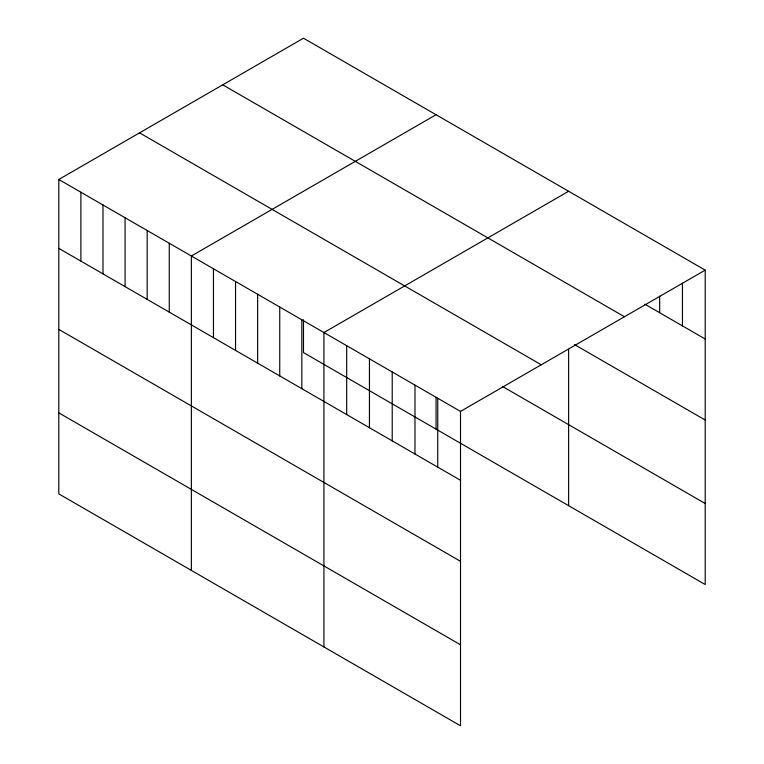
<?xml version="1.0" encoding="UTF-8"?>
<svg xmlns="http://www.w3.org/2000/svg" width="764" height="764" viewBox="0 0 764 764"><rect width="100%" height="100%" fill="white"/><g stroke="black" fill="none" stroke-linecap="round" stroke-linejoin="round"><path stroke-width="1.15" d="M58.799 179.473L460.511 411.404L460.511 725.8L58.799 493.878L58.799 179.473L303.489 38.2L705.201 270.122L705.201 584.527L303.489 352.596L303.489 319.724M436.053 114.734L191.363 256.007L191.363 570.412M568.626 191.267L323.926 332.541L323.926 646.946M460.511 411.404L705.201 270.122M644.835 304.158L705.201 339.015M222.744 84.823L624.455 316.745M574.557 344.612L705.201 420.038M139.545 132.85L541.256 364.781M502.34 386.383L705.201 503.505M58.799 248.367L460.511 480.289M58.799 329.379L460.511 561.311M58.799 412.856L460.511 644.778M682.443 283.119L682.443 325.875M659.676 296.107L659.676 312.734M568.626 349.291L568.626 505.672M437.743 398.254L437.743 467.148M436.053 397.433L436.053 429.139M414.976 385.113L414.976 454.007M392.218 371.972L392.218 440.866M369.451 358.832L369.451 427.725M346.694 345.691L346.694 414.575M301.828 319.791L301.828 388.685M279.739 307.032L279.739 375.926M257.64 294.274L257.64 363.167M235.551 281.524L235.551 350.409M213.452 268.766L213.452 337.659M169.264 243.258L169.264 312.142M147.175 230.499L147.175 299.392M125.076 217.74L125.076 286.634M102.987 204.981L102.987 273.875M80.888 192.232L80.888 261.126"/></g></svg>
